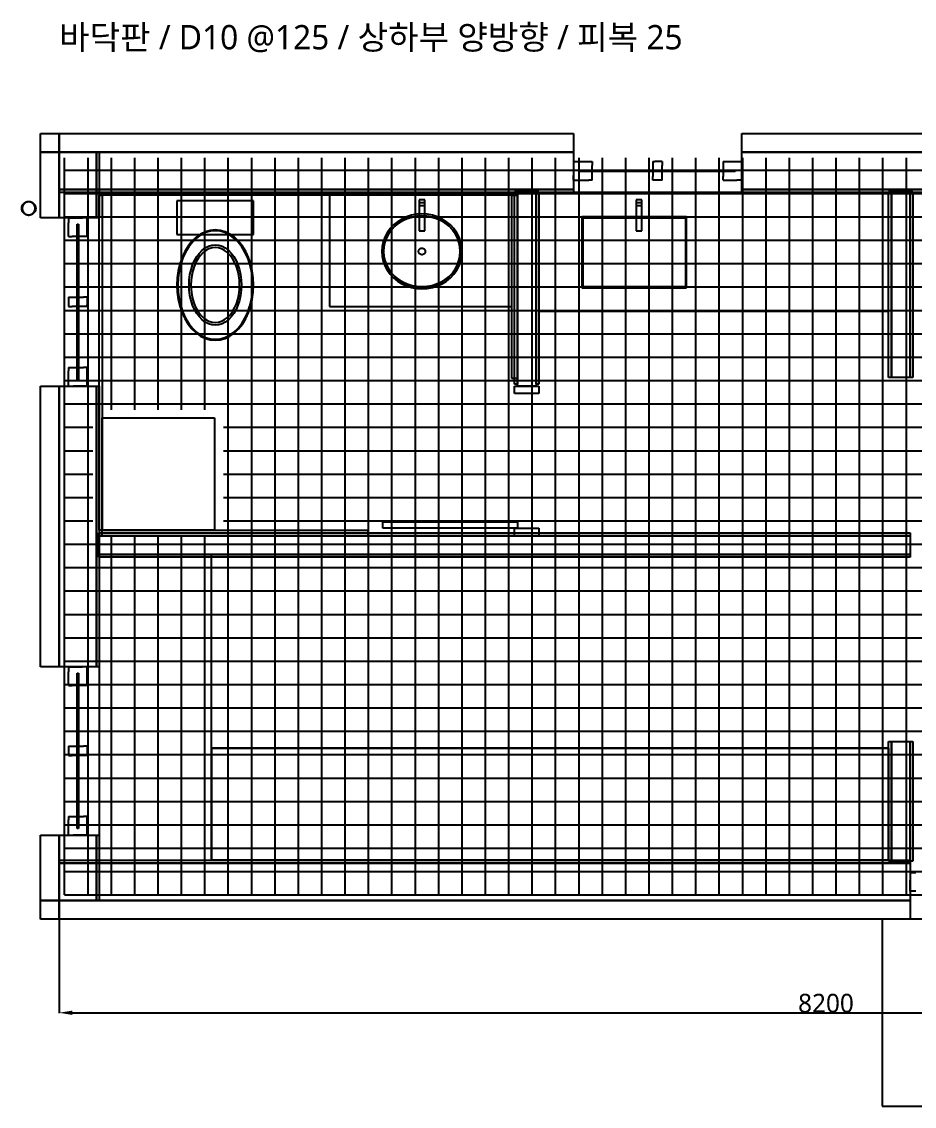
# Model space of a CAD drawing. Header units: millimetres. Extents: x -200 to 18900, y -1113 to 5614.
# Drawn here: x 10300 to 15072, y -1100 to 4698 of the extents above; entities that cross this region are included whole.
import ezdxf

# ---------------------------------------------------------------- set-up
doc = ezdxf.new("R2010")
doc.units = ezdxf.units.MM
for name, color, linetype in [('BUILDING', 8, 'Continuous'), ('DIM', 7, 'Continuous'), ('REBAR', 1, 'Continuous'), ('TEXT', 7, 'Continuous')]:
    doc.layers.add(name, color=color, linetype=linetype)
doc.styles.add('KOREAN', font='malgun.ttf')
doc.dimstyles.get("Standard").update_dxf_attribs({"dimtxt": 2.5, "dimasz": 2.5, "dimexe": 1.25, "dimexo": 0.625, "dimtad": 1, "dimcen": 2.5, "dimazin": 3, "dimtfac": 1, "dimtmove": 0, "dimatfit": 3})

msp = doc.modelspace()

# ---------------------------------------------------------------- linework, layer by layer
at = {"layer": 'BUILDING'}
for p, q in [((10400, 4100), (10448.485, 4100)), ((10400, 4048.485), (10400, 4100)), ((10448.485, 4100), (10500, 4100)), ((10500, 4100), (11833.333, 4100)), ((10500, 4048.485), (10500, 4100)), ((10500, 4100), (10500, 4051.515)), ((11833.333, 4100), (13250, 4100)), ((13250, 4100), (13250, 4051.515)), ((14150, 4100), (15386.364, 4100)), ((14150, 4048.485), (14150, 4100)), ((10400, 4000), (10400, 4048.485)), ((10500, 4051.515), (10500, 4000)), ((10500, 4000), (10500, 4048.485)), ((13250, 4051.515), (13250, 4000)), ((14150, 4000), (14150, 4048.485)), ((10400, 4000), (10448.485, 4000)), ((10400, 3819.697), (10400, 4000)), ((10451.515, 4000), (10400, 4000)), ((10448.485, 4000), (10500, 4000)), ((10500, 4000), (10451.515, 4000)), ((10500, 4000), (11852.459, 4000)), ((10500, 3898.361), (10500, 4000)), ((10500, 4000), (10598.361, 4000)), ((10500, 3822.131), (10500, 4000)), ((11916.667, 4000), (10500, 4000)), ((10500, 4000), (10500, 3830.303)), ((10598.361, 4000), (10700, 4000)), ((10700, 4000), (10700, 3827.869)), ((10700, 4000), (10707.263, 4000)), ((10700, 3819.468), (10700, 4000)), ((10707.263, 4000), (10715, 4000)), ((10715, 4000), (10715, 3830.533)), ((11852.459, 4000), (13250, 4000)), ((13250, 4000), (11916.667, 4000)), ((13250, 4000), (13250, 3901.639)), ((13250, 3950), (13331.818, 3950)), ((13250, 3950), (13250, 3875)), ((13331.818, 3950), (13350, 3950)), ((13350, 3950), (13350, 3930)), ((13675, 3950), (13685, 3950)), ((13675, 3950), (13675, 3870)), ((13725, 3950), (13685, 3950)), ((13725, 3950), (13725, 3930)), ((14050, 3950), (14122.727, 3950)), ((14050, 3950), (14050, 3870)), ((14122.727, 3950), (14150, 3950)), ((14150, 4000), (15404.098, 4000)), ((14150, 3898.361), (14150, 4000)), ((15463.636, 4000), (14150, 4000)), ((14150, 3950), (14150, 3925)), ((10500, 3800), (10500, 3898.361)), ((13250, 3901.639), (13250, 3800)), ((13285, 3903), (13479.646, 3903)), ((13285, 3898.407), (13285, 3903)), ((13285, 3897), (13285, 3898.407)), ((13920.354, 3897), (13285, 3897)), ((13350, 3850), (13350, 3930)), ((13479.646, 3903), (14115, 3903)), ((13725, 3850), (13725, 3930)), ((14115, 3897), (13920.354, 3897)), ((14115, 3903), (14115, 3901.593)), ((14115, 3901.593), (14115, 3897)), ((14150, 3850), (14150, 3925)), ((14150, 3800), (14150, 3898.361)), ((10500, 3830.303), (10500, 3650)), ((10700, 3827.869), (10700, 3650)), ((10715, 3830.533), (10715, 3650)), ((13250, 3850), (13250, 3875)), ((13250, 3850), (13331.818, 3850)), ((13350, 3850), (13331.818, 3850)), ((13675, 3850), (13675, 3870)), ((13685, 3850), (13675, 3850)), ((13725, 3850), (13685, 3850)), ((14050, 3850), (14050, 3870)), ((14050, 3850), (14122.727, 3850)), ((14150, 3850), (14122.727, 3850)), ((10400, 3650), (10400, 3819.697)), ((10500, 3650), (10500, 3822.131)), ((11897.541, 3800), (10500, 3800)), ((10500, 3800), (11831.531, 3800)), ((10500, 3792.263), (10500, 3800)), ((10500, 3785), (10500, 3792.263)), ((11918.469, 3785), (10500, 3785)), ((10700, 3650), (10700, 3819.468)), ((10715, 3770), (10724.094, 3770)), ((10715, 3065.187), (10715, 3770)), ((10724.094, 3770), (10730, 3770)), ((10730, 3785), (12057.687, 3785)), ((10730, 3779.094), (10730, 3785)), ((10730, 3770), (10730, 3779.094)), ((10730, 3770), (10730, 2684.813)), ((11592.313, 3770), (10730, 3770)), ((12920, 3770), (11592.313, 3770)), ((11831.531, 3800), (13250, 3800)), ((13250, 3800), (11897.541, 3800)), ((13250, 3785), (11918.469, 3785)), ((12920, 3770), (11945, 3770)), ((11945, 3770), (11945, 3175)), ((12057.687, 3785), (12920, 3785)), ((12920, 3785), (12920, 3775.906)), ((12920, 3775.906), (12920, 3770)), ((12920, 3770), (12938.188, 3770)), ((12920, 3384.125), (12920, 3770)), ((12920, 3175), (12920, 3770)), ((12935, 3260.384), (12935, 3790)), ((12935, 3790), (12942.287, 3790)), ((12938.188, 3770), (12950, 3770)), ((12942.287, 3790), (12950, 3790)), ((12950, 3790), (12999.342, 3790)), ((12950, 3263.158), (12950, 3790)), ((12950, 3790), (12950, 3289.616)), ((12950, 3770), (12950, 3175.875)), ((12999.342, 3790), (13050, 3790)), ((13050, 3790), (13050, 3276.842)), ((13050, 3790), (13057.287, 3790)), ((13050, 3260.384), (13050, 3790)), ((13057.287, 3790), (13065, 3790)), ((13065, 3790), (13065, 3289.616)), ((14935, 3785), (13065, 3785)), ((13065, 3785), (13065, 3150)), ((14935, 3785), (13065, 3785)), ((13065, 3785), (13065, 3150)), ((13250, 3800), (13250, 3792.737)), ((13250, 3792.737), (13250, 3785)), ((15445.902, 3800), (14150, 3800)), ((14150, 3800), (15384.692, 3800)), ((14150, 3792.263), (14150, 3800)), ((14150, 3785), (14150, 3792.263)), ((15465.308, 3785), (14150, 3785)), ((14935, 3278.381), (14935, 3790)), ((14935, 3790), (14942.287, 3790)), ((14935, 3150), (14935, 3785)), ((14935, 3150), (14935, 3785)), ((14942.287, 3790), (14950, 3790)), ((14950, 3285.954), (14950, 3790)), ((14950, 3790), (14999.342, 3790)), ((14950, 3790), (14950, 3306.619)), ((14999.342, 3790), (15050, 3790)), ((15050, 3790), (15050, 3299.046)), ((15050, 3790), (15057.287, 3790)), ((15050, 3278.381), (15050, 3790)), ((15057.287, 3790), (15065, 3790)), ((15065, 3790), (15065, 3306.619)), ((10301.278, 3709.706), (10302.042, 3711.958)), ((10302.042, 3711.958), (10302.855, 3714.351)), ((10302.855, 3714.351), (10303.906, 3716.484)), ((10303.906, 3716.484), (10305.024, 3718.75)), ((10304.923, 3711.131), (10304.176, 3708.929)), ((10305.626, 3713.202), (10304.923, 3711.131)), ((10305.024, 3718.75), (10306.345, 3720.728)), ((10306.654, 3715.288), (10305.626, 3713.202)), ((10306.345, 3720.728), (10307.749, 3722.829)), ((10307.622, 3717.25), (10306.654, 3715.288)), ((10308.914, 3719.183), (10307.622, 3717.25)), ((10307.749, 3722.829), (10309.317, 3724.617)), ((10310.129, 3721.002), (10308.914, 3719.183)), ((10309.317, 3724.617), (10310.983, 3726.516)), ((10311.662, 3722.75), (10310.129, 3721.002)), ((10310.983, 3726.516), (10312.772, 3728.085)), ((10313.105, 3724.395), (10311.662, 3722.75)), ((10312.772, 3728.085), (10314.671, 3729.751)), ((10314.853, 3725.928), (10313.105, 3724.395)), ((10314.671, 3729.751), (10316.649, 3731.072)), ((10316.498, 3727.371), (10314.853, 3725.928)), ((10318.431, 3728.662), (10316.498, 3727.371)), ((10316.649, 3731.072), (10318.75, 3732.476)), ((10320.25, 3729.878), (10318.431, 3728.662)), ((10318.75, 3732.476), (10320.883, 3733.528)), ((10322.335, 3730.906), (10320.25, 3729.878)), ((10320.883, 3733.528), (10323.149, 3734.645)), ((10324.297, 3731.874), (10322.335, 3730.906)), ((10323.149, 3734.645), (10325.401, 3735.41)), ((10326.499, 3732.621), (10324.297, 3731.874)), ((10325.401, 3735.41), (10327.794, 3736.222)), ((10328.571, 3733.325), (10326.499, 3732.621)), ((10327.794, 3736.222), (10330.127, 3736.686)), ((10330.851, 3733.778), (10328.571, 3733.325)), ((10330.127, 3736.686), (10332.605, 3737.179)), ((10332.997, 3734.205), (10330.851, 3733.778)), ((10332.605, 3737.179), (10334.978, 3737.335)), ((10335.317, 3734.357), (10332.997, 3734.205)), ((10334.978, 3737.335), (10337.5, 3737.5)), ((10337.5, 3734.5), (10335.317, 3734.357)), ((10337.5, 3737.5), (10339.873, 3737.344)), ((10339.82, 3734.348), (10337.5, 3734.5)), ((10342.003, 3734.205), (10339.82, 3734.348)), ((10339.873, 3737.344), (10342.395, 3737.179)), ((10344.283, 3733.751), (10342.003, 3734.205)), ((10342.395, 3737.179), (10344.727, 3736.715)), ((10346.429, 3733.325), (10344.283, 3733.751)), ((10344.727, 3736.715), (10347.206, 3736.222)), ((10348.631, 3732.577), (10346.429, 3733.325)), ((10347.206, 3736.222), (10349.458, 3735.458)), ((10350.703, 3731.874), (10348.631, 3732.577)), ((10349.458, 3735.458), (10351.851, 3734.645)), ((10352.788, 3730.846), (10350.703, 3731.874)), ((10351.851, 3734.645), (10353.984, 3733.594)), ((10354.75, 3729.878), (10352.788, 3730.846)), ((10353.984, 3733.594), (10356.25, 3732.476)), ((10356.683, 3728.586), (10354.75, 3729.878)), ((10356.25, 3732.476), (10358.227, 3731.155)), ((10358.502, 3727.371), (10356.683, 3728.586)), ((10358.227, 3731.155), (10360.329, 3729.751)), ((10360.25, 3725.838), (10358.502, 3727.371)), ((10361.895, 3724.395), (10360.25, 3725.838)), ((10360.329, 3729.751), (10362.117, 3728.183)), ((10363.428, 3722.647), (10361.895, 3724.395)), ((10362.117, 3728.183), (10364.017, 3726.516)), ((10364.871, 3721.002), (10363.428, 3722.647)), ((10364.017, 3726.516), (10365.585, 3724.728)), ((10366.162, 3719.069), (10364.871, 3721.002)), ((10365.585, 3724.728), (10367.251, 3722.829)), ((10367.378, 3717.25), (10366.162, 3719.069)), ((10367.251, 3722.829), (10368.572, 3720.851)), ((10368.406, 3715.165), (10367.378, 3717.25)), ((10369.374, 3713.202), (10368.406, 3715.165)), ((10368.572, 3720.851), (10369.976, 3718.75)), ((10370.121, 3711.001), (10369.374, 3713.202)), ((10369.976, 3718.75), (10371.028, 3716.617)), ((10370.824, 3708.929), (10370.121, 3711.001)), ((10371.028, 3716.617), (10372.145, 3714.351)), ((10372.145, 3714.351), (10372.91, 3712.099)), ((10372.91, 3712.099), (10373.722, 3709.706)), ((11540, 3740), (11130, 3740)), ((11130, 3740), (11130, 3560)), ((11540, 3560), (11540, 3740)), ((12455, 3745), (12425, 3745)), ((12425, 3745), (12425, 3715)), ((12455, 3730), (12425, 3730)), ((12425, 3730), (12425, 3580)), ((12425, 3715), (12455, 3715)), ((12455, 3715), (12455, 3745)), ((12455, 3580), (12455, 3730)), ((13615, 3745), (13585, 3745)), ((13585, 3745), (13585, 3715)), ((13615, 3730), (13585, 3730)), ((13585, 3730), (13585, 3580)), ((13585, 3715), (13615, 3715)), ((13615, 3715), (13615, 3745)), ((13615, 3580), (13615, 3730)), ((10300, 3700), (10300.156, 3702.373)), ((10300.165, 3697.479), (10300, 3700)), ((10300.156, 3702.373), (10300.321, 3704.895)), ((10300.321, 3695.105), (10300.165, 3697.479)), ((10300.321, 3704.895), (10300.785, 3707.227)), ((10300.814, 3692.627), (10300.321, 3695.105)), ((10300.785, 3707.227), (10301.278, 3709.706)), ((10301.278, 3690.294), (10300.814, 3692.627)), ((10302.09, 3687.901), (10301.278, 3690.294)), ((10302.855, 3685.649), (10302.09, 3687.901)), ((10303.972, 3683.383), (10302.855, 3685.649)), ((10303.152, 3702.32), (10303, 3700)), ((10303, 3700), (10303.143, 3697.817)), ((10303.143, 3697.817), (10303.295, 3695.497)), ((10303.295, 3704.503), (10303.152, 3702.32)), ((10303.749, 3706.783), (10303.295, 3704.503)), ((10303.295, 3695.497), (10303.722, 3693.351)), ((10303.722, 3693.351), (10304.176, 3691.071)), ((10304.176, 3708.929), (10303.749, 3706.783)), ((10305.024, 3681.25), (10303.972, 3683.383)), ((10304.176, 3691.071), (10304.879, 3688.999)), ((10304.879, 3688.999), (10305.626, 3686.797)), ((10306.428, 3679.149), (10305.024, 3681.25)), ((10305.626, 3686.797), (10306.594, 3684.835)), ((10307.749, 3677.171), (10306.428, 3679.149)), ((10306.594, 3684.835), (10307.622, 3682.75)), ((10307.622, 3682.75), (10308.838, 3680.931)), ((10309.415, 3675.272), (10307.749, 3677.171)), ((10308.838, 3680.931), (10310.129, 3678.998)), ((10310.983, 3673.484), (10309.415, 3675.272)), ((10310.129, 3678.998), (10311.572, 3677.353)), ((10312.883, 3671.817), (10310.983, 3673.484)), ((10311.572, 3677.353), (10313.105, 3675.605)), ((10314.671, 3670.249), (10312.883, 3671.817)), ((10313.105, 3675.605), (10314.75, 3674.162)), ((10316.773, 3668.845), (10314.671, 3670.249)), ((10314.75, 3674.162), (10316.498, 3672.629)), ((10316.498, 3672.629), (10318.317, 3671.414)), ((10318.75, 3667.524), (10316.773, 3668.845)), ((10318.317, 3671.414), (10320.25, 3670.122)), ((10321.016, 3666.406), (10318.75, 3667.524)), ((10320.25, 3670.122), (10322.212, 3669.154)), ((10323.149, 3665.354), (10321.016, 3666.406)), ((10322.212, 3669.154), (10324.297, 3668.126)), ((10325.542, 3664.542), (10323.149, 3665.354)), ((10324.297, 3668.126), (10326.369, 3667.423)), ((10327.794, 3663.778), (10325.542, 3664.542)), ((10326.369, 3667.423), (10328.571, 3666.676)), ((10330.273, 3663.285), (10327.794, 3663.778)), ((10328.571, 3666.676), (10330.717, 3666.249)), ((10332.605, 3662.821), (10330.273, 3663.285)), ((10330.717, 3666.249), (10332.997, 3665.795)), ((10335.127, 3662.655), (10332.605, 3662.821)), ((10332.997, 3665.795), (10335.18, 3665.652)), ((10337.5, 3662.5), (10335.127, 3662.655)), ((10335.18, 3665.652), (10337.5, 3665.5)), ((10337.5, 3665.5), (10339.683, 3665.643)), ((10340.022, 3662.665), (10337.5, 3662.5)), ((10339.683, 3665.643), (10342.003, 3665.795)), ((10342.395, 3662.821), (10340.022, 3662.665)), ((10342.003, 3665.795), (10344.149, 3666.222)), ((10344.873, 3663.314), (10342.395, 3662.821)), ((10344.149, 3666.222), (10346.429, 3666.676)), ((10347.206, 3663.778), (10344.873, 3663.314)), ((10346.429, 3666.676), (10348.501, 3667.379)), ((10349.599, 3664.59), (10347.206, 3663.778)), ((10348.501, 3667.379), (10350.703, 3668.126)), ((10351.851, 3665.354), (10349.599, 3664.59)), ((10350.703, 3668.126), (10352.665, 3669.094)), ((10354.117, 3666.472), (10351.851, 3665.354)), ((10352.665, 3669.094), (10354.75, 3670.122)), ((10356.25, 3667.524), (10354.117, 3666.472)), ((10354.75, 3670.122), (10356.569, 3671.338)), ((10358.351, 3668.928), (10356.25, 3667.524)), ((10356.569, 3671.338), (10358.502, 3672.629)), ((10360.329, 3670.249), (10358.351, 3668.928)), ((10358.502, 3672.629), (10360.147, 3674.072)), ((10360.147, 3674.072), (10361.895, 3675.605)), ((10362.228, 3671.915), (10360.329, 3670.249)), ((10361.895, 3675.605), (10363.338, 3677.25)), ((10364.017, 3673.484), (10362.228, 3671.915)), ((10363.338, 3677.25), (10364.871, 3678.998)), ((10365.683, 3675.383), (10364.017, 3673.484)), ((10364.871, 3678.998), (10366.086, 3680.817)), ((10367.251, 3677.171), (10365.683, 3675.383)), ((10366.086, 3680.817), (10367.378, 3682.75)), ((10368.655, 3679.273), (10367.251, 3677.171)), ((10367.378, 3682.75), (10368.346, 3684.712)), ((10368.346, 3684.712), (10369.374, 3686.797)), ((10369.976, 3681.25), (10368.655, 3679.273)), ((10369.374, 3686.797), (10370.077, 3688.869)), ((10371.094, 3683.516), (10369.976, 3681.25)), ((10370.077, 3688.869), (10370.824, 3691.071)), ((10371.278, 3706.649), (10370.824, 3708.929)), ((10370.824, 3691.071), (10371.251, 3693.217)), ((10372.145, 3685.649), (10371.094, 3683.516)), ((10371.251, 3693.217), (10371.705, 3695.497)), ((10371.705, 3704.503), (10371.278, 3706.649)), ((10371.857, 3702.183), (10371.705, 3704.503)), ((10371.705, 3695.497), (10371.848, 3697.68)), ((10371.848, 3697.68), (10372, 3700)), ((10372, 3700), (10371.857, 3702.183)), ((10372.958, 3688.042), (10372.145, 3685.649)), ((10373.722, 3690.294), (10372.958, 3688.042)), ((10373.722, 3709.706), (10374.186, 3707.373)), ((10374.215, 3692.773), (10373.722, 3690.294)), ((10374.186, 3707.373), (10374.679, 3704.895)), ((10374.679, 3695.105), (10374.215, 3692.773)), ((10374.679, 3704.895), (10374.835, 3702.522)), ((10374.844, 3697.627), (10374.679, 3695.105)), ((10374.835, 3702.522), (10375, 3700)), ((10375, 3700), (10374.844, 3697.627)), ((12357.723, 3654.776), (12332.5, 3643.205)), ((12384.354, 3663.185), (12357.723, 3654.776)), ((12361.55, 3645.537), (12386.942, 3653.526)), ((12361.55, 3645.537), (12386.942, 3653.526)), ((12386.942, 3653.526), (12361.55, 3645.537)), ((12411.937, 3668.289), (12384.354, 3663.185)), ((12386.942, 3653.526), (12413.242, 3658.375)), ((12386.942, 3653.526), (12413.242, 3658.375)), ((12413.242, 3658.375), (12386.942, 3653.526)), ((12440, 3670), (12411.937, 3668.289)), ((12413.242, 3658.375), (12440, 3660)), ((12413.242, 3658.375), (12440, 3660)), ((12440, 3660), (12413.242, 3658.375)), ((12468.063, 3668.289), (12440, 3670)), ((12440, 3660), (12466.758, 3658.375)), ((12440, 3660), (12466.758, 3658.375)), ((12466.758, 3658.375), (12440, 3660)), ((12466.758, 3658.375), (12493.058, 3653.526)), ((12466.758, 3658.375), (12493.058, 3653.526)), ((12493.058, 3653.526), (12466.758, 3658.375)), ((12495.646, 3663.185), (12468.063, 3668.289)), ((12493.058, 3653.526), (12518.45, 3645.537)), ((12493.058, 3653.526), (12518.45, 3645.537)), ((12518.45, 3645.537), (12493.058, 3653.526)), ((12522.277, 3654.776), (12495.646, 3663.185)), ((12547.5, 3643.205), (12522.277, 3654.776)), ((13855, 3655), (13295, 3655)), ((13295, 3655), (13295, 3275)), ((13855, 3275), (13855, 3655)), ((10451.515, 3650), (10400, 3650)), ((10500, 3650), (10451.515, 3650)), ((10601.639, 3650), (10500, 3650)), ((10550, 3650), (10550, 3622.727)), ((10550, 3650), (10625, 3650)), ((10550, 3550), (10550, 3622.727)), ((10597, 3615), (10598.407, 3615)), ((10597, 2979.646), (10597, 3615)), ((10598.407, 3615), (10603, 3615)), ((10700, 3650), (10601.639, 3650)), ((10603, 3615), (10603, 3420.354)), ((10650, 3650), (10625, 3650)), ((10650, 3622.727), (10650, 3650)), ((10650, 3550), (10650, 3622.727)), ((10707.737, 3650), (10700, 3650)), ((10715, 3650), (10707.737, 3650)), ((12287.972, 3611.421), (12269.429, 3591.752)), ((12277.363, 3585.665), (12295.043, 3604.35)), ((12277.363, 3585.665), (12295.043, 3604.35)), ((12295.043, 3604.35), (12277.363, 3585.665)), ((12309.116, 3628.671), (12287.972, 3611.421)), ((12295.043, 3604.35), (12315.204, 3620.737)), ((12295.043, 3604.35), (12315.204, 3620.737)), ((12315.204, 3620.737), (12295.043, 3604.35)), ((12332.5, 3643.205), (12309.116, 3628.671)), ((12315.204, 3620.737), (12337.5, 3634.545)), ((12315.204, 3620.737), (12337.5, 3634.545)), ((12337.5, 3634.545), (12315.204, 3620.737)), ((12337.5, 3634.545), (12361.55, 3645.537)), ((12337.5, 3634.545), (12361.55, 3645.537)), ((12361.55, 3645.537), (12337.5, 3634.545)), ((12518.45, 3645.537), (12542.5, 3634.545)), ((12518.45, 3645.537), (12542.5, 3634.545)), ((12542.5, 3634.545), (12518.45, 3645.537)), ((12542.5, 3634.545), (12564.796, 3620.737)), ((12542.5, 3634.545), (12564.796, 3620.737)), ((12564.796, 3620.737), (12542.5, 3634.545)), ((12570.884, 3628.671), (12547.5, 3643.205)), ((12564.796, 3620.737), (12584.957, 3604.35)), ((12564.796, 3620.737), (12584.957, 3604.35)), ((12584.957, 3604.35), (12564.796, 3620.737)), ((12592.028, 3611.421), (12570.884, 3628.671)), ((12584.957, 3604.35), (12602.637, 3585.665)), ((12584.957, 3604.35), (12602.637, 3585.665)), ((12602.637, 3585.665), (12584.957, 3604.35)), ((12610.571, 3591.752), (12592.028, 3611.421)), ((13300, 3650), (13850, 3650)), ((13300, 3280), (13300, 3650)), ((13300, 3650), (13850, 3650)), ((13300, 3280), (13300, 3650)), ((13300, 3650), (13850, 3650)), ((13300, 3280), (13300, 3650)), ((13850, 3650), (13300, 3650)), ((13300, 3650), (13300, 3280)), ((13850, 3650), (13850, 3280)), ((13850, 3650), (13850, 3280)), ((13850, 3650), (13850, 3280)), ((13850, 3280), (13850, 3650)), ((10550, 3550), (10570, 3550)), ((10650, 3550), (10570, 3550)), ((11130, 3560), (11540, 3560)), ((11232.5, 3545.477), (11210.204, 3524.039)), ((11235, 3541.147), (11213.248, 3520.072)), ((11256.55, 3562.544), (11232.5, 3545.477)), ((11258.463, 3557.925), (11235, 3541.147)), ((11281.942, 3574.948), (11256.55, 3562.544)), ((11283.236, 3570.118), (11258.463, 3557.925)), ((11308.242, 3582.476), (11281.942, 3574.948)), ((11308.895, 3577.519), (11283.236, 3570.118)), ((11335, 3585), (11308.242, 3582.476)), ((11335, 3580), (11308.895, 3577.519)), ((11361.758, 3582.476), (11335, 3585)), ((11361.105, 3577.519), (11335, 3580)), ((11386.764, 3570.118), (11361.105, 3577.519)), ((11388.058, 3574.948), (11361.758, 3582.476)), ((11411.537, 3557.925), (11386.764, 3570.118)), ((11413.45, 3562.544), (11388.058, 3574.948)), ((11435, 3541.147), (11411.537, 3557.925)), ((11437.5, 3545.477), (11413.45, 3562.544)), ((11456.752, 3520.072), (11435, 3541.147)), ((11459.796, 3524.039), (11437.5, 3545.477)), ((12241.366, 3546.537), (12232.326, 3521.764)), ((12253.805, 3570), (12241.366, 3546.537)), ((12241.985, 3519.176), (12250.605, 3542.71)), ((12241.985, 3519.176), (12250.605, 3542.71)), ((12250.605, 3542.71), (12241.985, 3519.176)), ((12250.605, 3542.71), (12262.465, 3565)), ((12250.605, 3542.71), (12262.465, 3565)), ((12262.465, 3565), (12250.605, 3542.71)), ((12269.429, 3591.752), (12253.805, 3570)), ((12262.465, 3565), (12277.363, 3585.665)), ((12262.465, 3565), (12277.363, 3585.665)), ((12277.363, 3585.665), (12262.465, 3565)), ((12425, 3580), (12455, 3580)), ((12602.637, 3585.665), (12617.535, 3565)), ((12602.637, 3585.665), (12617.535, 3565)), ((12617.535, 3565), (12602.637, 3585.665)), ((12626.195, 3570), (12610.571, 3591.752)), ((12617.535, 3565), (12629.395, 3542.71)), ((12617.535, 3565), (12629.395, 3542.71)), ((12629.395, 3542.71), (12617.535, 3565)), ((12638.634, 3546.537), (12626.195, 3570)), ((12629.395, 3542.71), (12638.015, 3519.176)), ((12629.395, 3542.71), (12638.015, 3519.176)), ((12638.015, 3519.176), (12629.395, 3542.71)), ((12647.674, 3521.764), (12638.634, 3546.537)), ((13585, 3580), (13615, 3580)), ((11190.043, 3498.597), (11172.363, 3469.585)), ((11193.579, 3495.061), (11176.329, 3466.541)), ((11210.204, 3524.039), (11190.043, 3498.597)), ((11213.248, 3520.072), (11193.579, 3495.061)), ((11265, 3476.195), (11281.424, 3488.634)), ((11265, 3476.195), (11281.424, 3488.634)), ((11281.424, 3488.634), (11298.765, 3497.674)), ((11281.424, 3488.634), (11298.765, 3497.674)), ((11301.354, 3483.185), (11285.251, 3474.776)), ((11298.765, 3497.674), (11316.726, 3503.161)), ((11298.765, 3497.674), (11316.726, 3503.161)), ((11318.032, 3488.289), (11301.354, 3483.185)), ((11316.726, 3503.161), (11335, 3505)), ((11316.726, 3503.161), (11335, 3505)), ((11335, 3490), (11318.032, 3488.289)), ((11335, 3505), (11353.274, 3503.161)), ((11335, 3505), (11353.274, 3503.161)), ((11351.968, 3488.289), (11335, 3490)), ((11368.646, 3483.185), (11351.968, 3488.289)), ((11353.274, 3503.161), (11371.235, 3497.674)), ((11353.274, 3503.161), (11371.235, 3497.674)), ((11384.749, 3474.776), (11368.646, 3483.185)), ((11371.235, 3497.674), (11388.576, 3488.634)), ((11371.235, 3497.674), (11388.576, 3488.634)), ((11388.576, 3488.634), (11405, 3476.195)), ((11388.576, 3488.634), (11405, 3476.195)), ((11476.421, 3495.061), (11456.752, 3520.072)), ((11479.957, 3498.597), (11459.796, 3524.039)), ((11493.671, 3466.541), (11476.421, 3495.061)), ((11497.637, 3469.585), (11479.957, 3498.597)), ((12226.839, 3496.105), (12225, 3470)), ((12232.326, 3521.764), (12226.839, 3496.105)), ((12235, 3470), (12236.754, 3494.8)), ((12235, 3470), (12236.754, 3494.8)), ((12236.754, 3494.8), (12235, 3470)), ((12236.754, 3494.8), (12241.985, 3519.176)), ((12236.754, 3494.8), (12241.985, 3519.176)), ((12241.985, 3519.176), (12236.754, 3494.8)), ((12423.37, 3476.888), (12424.412, 3479)), ((12424.412, 3479), (12425.72, 3480.958)), ((12425.72, 3480.958), (12427.272, 3482.728)), ((12427.272, 3482.728), (12429.042, 3484.28)), ((12429.042, 3484.28), (12431, 3485.588)), ((12431, 3485.588), (12433.112, 3486.63)), ((12433.112, 3486.63), (12435.341, 3487.387)), ((12435.341, 3487.387), (12437.651, 3487.846)), ((12437.651, 3487.846), (12440, 3488)), ((12440, 3488), (12442.349, 3487.846)), ((12442.349, 3487.846), (12444.659, 3487.387)), ((12444.659, 3487.387), (12446.888, 3486.63)), ((12446.888, 3486.63), (12449, 3485.588)), ((12449, 3485.588), (12450.958, 3484.28)), ((12450.958, 3484.28), (12452.728, 3482.728)), ((12452.728, 3482.728), (12454.28, 3480.958)), ((12454.28, 3480.958), (12455.588, 3479)), ((12455.588, 3479), (12456.63, 3476.888)), ((12638.015, 3519.176), (12643.246, 3494.8)), ((12638.015, 3519.176), (12643.246, 3494.8)), ((12643.246, 3494.8), (12638.015, 3519.176)), ((12643.246, 3494.8), (12645, 3470)), ((12643.246, 3494.8), (12645, 3470)), ((12645, 3470), (12643.246, 3494.8)), ((12653.161, 3496.105), (12647.674, 3521.764)), ((12655, 3470), (12653.161, 3496.105)), ((11157.465, 3437.5), (11145.605, 3402.892)), ((11161.795, 3435), (11150.224, 3400.978)), ((11172.363, 3469.585), (11157.465, 3437.5)), ((11176.329, 3466.541), (11161.795, 3435)), ((11213.756, 3397.5), (11223.931, 3420.884)), ((11213.756, 3397.5), (11223.931, 3420.884)), ((11223.931, 3420.884), (11236.005, 3442.028)), ((11223.931, 3420.884), (11236.005, 3442.028)), ((11243.076, 3431.421), (11231.864, 3411.752)), ((11236.005, 3442.028), (11249.773, 3460.571)), ((11236.005, 3442.028), (11249.773, 3460.571)), ((11255.861, 3448.671), (11243.076, 3431.421)), ((11249.773, 3460.571), (11265, 3476.195)), ((11249.773, 3460.571), (11265, 3476.195)), ((11270, 3463.205), (11255.861, 3448.671)), ((11285.251, 3474.776), (11270, 3463.205)), ((11400, 3463.205), (11384.749, 3474.776)), ((11414.139, 3448.671), (11400, 3463.205)), ((11405, 3476.195), (11420.227, 3460.571)), ((11405, 3476.195), (11420.227, 3460.571)), ((11426.924, 3431.421), (11414.139, 3448.671)), ((11420.227, 3460.571), (11433.995, 3442.028)), ((11420.227, 3460.571), (11433.995, 3442.028)), ((11438.136, 3411.752), (11426.924, 3431.421)), ((11433.995, 3442.028), (11446.069, 3420.884)), ((11433.995, 3442.028), (11446.069, 3420.884)), ((11446.069, 3420.884), (11456.244, 3397.5)), ((11446.069, 3420.884), (11456.244, 3397.5)), ((11508.205, 3435), (11493.671, 3466.541)), ((11512.535, 3437.5), (11497.637, 3469.585)), ((11519.776, 3400.978), (11508.205, 3435)), ((11524.395, 3402.892), (11512.535, 3437.5)), ((12225, 3470), (12226.839, 3443.895)), ((12226.839, 3443.895), (12232.326, 3418.236)), ((12236.754, 3445.2), (12235, 3470)), ((12236.754, 3445.2), (12235, 3470)), ((12235, 3470), (12236.754, 3445.2)), ((12241.985, 3420.824), (12236.754, 3445.2)), ((12241.985, 3420.824), (12236.754, 3445.2)), ((12236.754, 3445.2), (12241.985, 3420.824)), ((12250.605, 3397.29), (12241.985, 3420.824)), ((12250.605, 3397.29), (12241.985, 3420.824)), ((12241.985, 3420.824), (12250.605, 3397.29)), ((12422, 3470), (12422.154, 3472.349)), ((12422.154, 3467.651), (12422, 3470)), ((12422.154, 3472.349), (12422.613, 3474.659)), ((12422.613, 3465.341), (12422.154, 3467.651)), ((12422.613, 3474.659), (12423.37, 3476.888)), ((12423.37, 3463.112), (12422.613, 3465.341)), ((12424.412, 3461), (12423.37, 3463.112)), ((12425.72, 3459.042), (12424.412, 3461)), ((12427.272, 3457.272), (12425.72, 3459.042)), ((12429.042, 3455.72), (12427.272, 3457.272)), ((12431, 3454.412), (12429.042, 3455.72)), ((12433.112, 3453.37), (12431, 3454.412)), ((12435.341, 3452.613), (12433.112, 3453.37)), ((12437.651, 3452.154), (12435.341, 3452.613)), ((12440, 3452), (12437.651, 3452.154)), ((12442.349, 3452.154), (12440, 3452)), ((12444.659, 3452.613), (12442.349, 3452.154)), ((12446.888, 3453.37), (12444.659, 3452.613)), ((12449, 3454.412), (12446.888, 3453.37)), ((12450.958, 3455.72), (12449, 3454.412)), ((12452.728, 3457.272), (12450.958, 3455.72)), ((12454.28, 3459.042), (12452.728, 3457.272)), ((12455.588, 3461), (12454.28, 3459.042)), ((12456.63, 3463.112), (12455.588, 3461)), ((12456.63, 3476.888), (12457.387, 3474.659)), ((12457.387, 3465.341), (12456.63, 3463.112)), ((12457.387, 3474.659), (12457.846, 3472.349)), ((12457.846, 3467.651), (12457.387, 3465.341)), ((12457.846, 3472.349), (12458, 3470)), ((12458, 3470), (12457.846, 3467.651)), ((12638.015, 3420.824), (12629.395, 3397.29)), ((12638.015, 3420.824), (12629.395, 3397.29)), ((12629.395, 3397.29), (12638.015, 3420.824)), ((12643.246, 3445.2), (12638.015, 3420.824)), ((12643.246, 3445.2), (12638.015, 3420.824)), ((12638.015, 3420.824), (12643.246, 3445.2)), ((12645, 3470), (12643.246, 3445.2)), ((12645, 3470), (12643.246, 3445.2)), ((12643.246, 3445.2), (12645, 3470)), ((12647.674, 3418.236), (12653.161, 3443.895)), ((12653.161, 3443.895), (12655, 3470)), ((10603, 3420.354), (10603, 2785)), ((11136.985, 3366.352), (11131.754, 3328.505)), ((11141.815, 3365.058), (11136.711, 3327.853)), ((11145.605, 3402.892), (11136.985, 3366.352)), ((11150.224, 3400.978), (11141.815, 3365.058)), ((11199.77, 3345.646), (11205.657, 3372.277)), ((11199.77, 3345.646), (11205.657, 3372.277)), ((11205.657, 3372.277), (11213.756, 3397.5)), ((11205.657, 3372.277), (11213.756, 3397.5)), ((11214.896, 3366.537), (11209.43, 3341.764)), ((11222.417, 3390), (11214.896, 3366.537)), ((11231.864, 3411.752), (11222.417, 3390)), ((11447.583, 3390), (11438.136, 3411.752)), ((11455.104, 3366.537), (11447.583, 3390)), ((11460.57, 3341.764), (11455.104, 3366.537)), ((11456.244, 3397.5), (11464.343, 3372.277)), ((11456.244, 3397.5), (11464.343, 3372.277)), ((11464.343, 3372.277), (11470.23, 3345.646)), ((11464.343, 3372.277), (11470.23, 3345.646)), ((11528.185, 3365.058), (11519.776, 3400.978)), ((11533.015, 3366.352), (11524.395, 3402.892)), ((11533.289, 3327.853), (11528.185, 3365.058)), ((11538.246, 3328.505), (11533.015, 3366.352)), ((12232.326, 3418.236), (12241.366, 3393.463)), ((12241.366, 3393.463), (12253.805, 3370)), ((12262.465, 3375), (12250.605, 3397.29)), ((12262.465, 3375), (12250.605, 3397.29)), ((12250.605, 3397.29), (12262.465, 3375)), ((12253.805, 3370), (12269.429, 3348.248)), ((12277.363, 3354.335), (12262.465, 3375)), ((12277.363, 3354.335), (12262.465, 3375)), ((12262.465, 3375), (12277.363, 3354.335)), ((12617.535, 3375), (12602.637, 3354.335)), ((12617.535, 3375), (12602.637, 3354.335)), ((12602.637, 3354.335), (12617.535, 3375)), ((12610.571, 3348.248), (12626.195, 3370)), ((12629.395, 3397.29), (12617.535, 3375)), ((12629.395, 3397.29), (12617.535, 3375)), ((12617.535, 3375), (12629.395, 3397.29)), ((12626.195, 3370), (12638.634, 3393.463)), ((12638.634, 3393.463), (12647.674, 3418.236)), ((12920, 2790), (12920, 3384.125)), ((11131.754, 3328.505), (11130, 3290)), ((11136.711, 3327.853), (11135, 3290)), ((11195, 3290), (11196.198, 3318.063)), ((11195, 3290), (11196.198, 3318.063)), ((11196.198, 3318.063), (11199.77, 3345.646)), ((11196.198, 3318.063), (11199.77, 3345.646)), ((11206.112, 3316.105), (11205, 3290)), ((11209.43, 3341.764), (11206.112, 3316.105)), ((11463.888, 3316.105), (11460.57, 3341.764)), ((11465, 3290), (11463.888, 3316.105)), ((11470.23, 3345.646), (11473.802, 3318.063)), ((11470.23, 3345.646), (11473.802, 3318.063)), ((11473.802, 3318.063), (11475, 3290)), ((11473.802, 3318.063), (11475, 3290)), ((11535, 3290), (11533.289, 3327.853)), ((11540, 3290), (11538.246, 3328.505)), ((12269.429, 3348.248), (12287.972, 3328.579)), ((12295.043, 3335.65), (12277.363, 3354.335)), ((12295.043, 3335.65), (12277.363, 3354.335)), ((12277.363, 3354.335), (12295.043, 3335.65)), ((12287.972, 3328.579), (12309.116, 3311.329)), ((12315.204, 3319.263), (12295.043, 3335.65)), ((12315.204, 3319.263), (12295.043, 3335.65)), ((12295.043, 3335.65), (12315.204, 3319.263)), ((12309.116, 3311.329), (12332.5, 3296.795)), ((12337.5, 3305.455), (12315.204, 3319.263)), ((12337.5, 3305.455), (12315.204, 3319.263)), ((12315.204, 3319.263), (12337.5, 3305.455)), ((12361.55, 3294.463), (12337.5, 3305.455)), ((12361.55, 3294.463), (12337.5, 3305.455)), ((12337.5, 3305.455), (12361.55, 3294.463)), ((12542.5, 3305.455), (12518.45, 3294.463)), ((12542.5, 3305.455), (12518.45, 3294.463)), ((12518.45, 3294.463), (12542.5, 3305.455)), ((12564.796, 3319.263), (12542.5, 3305.455)), ((12564.796, 3319.263), (12542.5, 3305.455)), ((12542.5, 3305.455), (12564.796, 3319.263)), ((12547.5, 3296.795), (12570.884, 3311.329)), ((12584.957, 3335.65), (12564.796, 3319.263)), ((12584.957, 3335.65), (12564.796, 3319.263)), ((12564.796, 3319.263), (12584.957, 3335.65)), ((12570.884, 3311.329), (12592.028, 3328.579)), ((12602.637, 3354.335), (12584.957, 3335.65)), ((12602.637, 3354.335), (12584.957, 3335.65)), ((12584.957, 3335.65), (12602.637, 3354.335)), ((12592.028, 3328.579), (12610.571, 3348.248)), ((14950, 3306.619), (14950, 2795)), ((15065, 3306.619), (15065, 2795)), ((11130, 3290), (11131.754, 3251.495)), ((11131.754, 3251.495), (11136.985, 3213.648)), ((11135, 3290), (11136.711, 3252.147)), ((11136.711, 3252.147), (11141.815, 3214.942)), ((11196.198, 3261.937), (11195, 3290)), ((11196.198, 3261.937), (11195, 3290)), ((11199.77, 3234.354), (11196.198, 3261.937)), ((11199.77, 3234.354), (11196.198, 3261.937)), ((11205, 3290), (11206.112, 3263.895)), ((11206.112, 3263.895), (11209.43, 3238.236)), ((11460.57, 3238.236), (11463.888, 3263.895)), ((11463.888, 3263.895), (11465, 3290)), ((11473.802, 3261.937), (11470.23, 3234.354)), ((11473.802, 3261.937), (11470.23, 3234.354)), ((11475, 3290), (11473.802, 3261.937)), ((11475, 3290), (11473.802, 3261.937)), ((11528.185, 3214.942), (11533.289, 3252.147)), ((11533.015, 3213.648), (11538.246, 3251.495)), ((11533.289, 3252.147), (11535, 3290)), ((11538.246, 3251.495), (11540, 3290)), ((12332.5, 3296.795), (12357.723, 3285.224)), ((12357.723, 3285.224), (12384.354, 3276.815)), ((12386.942, 3286.474), (12361.55, 3294.463)), ((12386.942, 3286.474), (12361.55, 3294.463)), ((12361.55, 3294.463), (12386.942, 3286.474)), ((12384.354, 3276.815), (12411.937, 3271.711)), ((12413.242, 3281.625), (12386.942, 3286.474)), ((12413.242, 3281.625), (12386.942, 3286.474)), ((12386.942, 3286.474), (12413.242, 3281.625)), ((12411.937, 3271.711), (12440, 3270)), ((12440, 3280), (12413.242, 3281.625)), ((12440, 3280), (12413.242, 3281.625)), ((12413.242, 3281.625), (12440, 3280)), ((12466.758, 3281.625), (12440, 3280)), ((12466.758, 3281.625), (12440, 3280)), ((12440, 3280), (12466.758, 3281.625)), ((12440, 3270), (12468.063, 3271.711)), ((12493.058, 3286.474), (12466.758, 3281.625)), ((12493.058, 3286.474), (12466.758, 3281.625)), ((12466.758, 3281.625), (12493.058, 3286.474)), ((12468.063, 3271.711), (12495.646, 3276.815)), ((12518.45, 3294.463), (12493.058, 3286.474)), ((12518.45, 3294.463), (12493.058, 3286.474)), ((12493.058, 3286.474), (12518.45, 3294.463)), ((12495.646, 3276.815), (12522.277, 3285.224)), ((12522.277, 3285.224), (12547.5, 3296.795)), ((12935, 2760), (12935, 3260.384)), ((12950, 3289.616), (12950, 2760)), ((12950, 2750), (12950, 3263.158)), ((13050, 3276.842), (13050, 2750)), ((13050, 2760), (13050, 3260.384)), ((13065, 3289.616), (13065, 2760)), ((13295, 3275), (13855, 3275)), ((13850, 3280), (13300, 3280)), ((13850, 3280), (13300, 3280)), ((13850, 3280), (13300, 3280)), ((13300, 3280), (13850, 3280)), ((14935, 2795), (14935, 3278.381)), ((14950, 2795), (14950, 3285.954)), ((15050, 3299.046), (15050, 2795)), ((15050, 2795), (15050, 3278.381)), ((10550, 3225), (10550, 3185)), ((10550, 3225), (10630, 3225)), ((10650, 3225), (10630, 3225)), ((10650, 3225), (10650, 3185)), ((11136.985, 3213.648), (11145.605, 3177.108)), ((11141.815, 3214.942), (11150.224, 3179.022)), ((11205.657, 3207.723), (11199.77, 3234.354)), ((11205.657, 3207.723), (11199.77, 3234.354)), ((11213.756, 3182.5), (11205.657, 3207.723)), ((11213.756, 3182.5), (11205.657, 3207.723)), ((11209.43, 3238.236), (11214.896, 3213.463)), ((11214.896, 3213.463), (11222.417, 3190)), ((11222.417, 3190), (11231.864, 3168.248)), ((11438.136, 3168.248), (11447.583, 3190)), ((11447.583, 3190), (11455.104, 3213.463)), ((11455.104, 3213.463), (11460.57, 3238.236)), ((11464.343, 3207.723), (11456.244, 3182.5)), ((11464.343, 3207.723), (11456.244, 3182.5)), ((11470.23, 3234.354), (11464.343, 3207.723)), ((11470.23, 3234.354), (11464.343, 3207.723)), ((11519.776, 3179.022), (11528.185, 3214.942)), ((11524.395, 3177.108), (11533.015, 3213.648)), ((10550, 3185), (10550, 3175)), ((10550, 3175), (10570, 3175)), ((10650, 3175), (10570, 3175)), ((10650, 3175), (10650, 3185)), ((11145.605, 3177.108), (11157.465, 3142.5)), ((11150.224, 3179.022), (11161.795, 3145)), ((11157.465, 3142.5), (11172.363, 3110.415)), ((11161.795, 3145), (11176.329, 3113.459)), ((11223.931, 3159.116), (11213.756, 3182.5)), ((11223.931, 3159.116), (11213.756, 3182.5)), ((11236.005, 3137.972), (11223.931, 3159.116)), ((11236.005, 3137.972), (11223.931, 3159.116)), ((11231.864, 3168.248), (11243.076, 3148.579)), ((11249.773, 3119.429), (11236.005, 3137.972)), ((11249.773, 3119.429), (11236.005, 3137.972)), ((11243.076, 3148.579), (11255.861, 3131.329)), ((11255.861, 3131.329), (11270, 3116.795)), ((11400, 3116.795), (11414.139, 3131.329)), ((11414.139, 3131.329), (11426.924, 3148.579)), ((11433.995, 3137.972), (11420.227, 3119.429)), ((11433.995, 3137.972), (11420.227, 3119.429)), ((11426.924, 3148.579), (11438.136, 3168.248)), ((11446.069, 3159.116), (11433.995, 3137.972)), ((11446.069, 3159.116), (11433.995, 3137.972)), ((11456.244, 3182.5), (11446.069, 3159.116)), ((11456.244, 3182.5), (11446.069, 3159.116)), ((11493.671, 3113.459), (11508.205, 3145)), ((11497.637, 3110.415), (11512.535, 3142.5)), ((11508.205, 3145), (11519.776, 3179.022)), ((11512.535, 3142.5), (11524.395, 3177.108)), ((11945, 3175), (12920, 3175)), ((12950, 3175.875), (12950, 2790)), ((13065, 3150), (14935, 3150)), ((13065, 3150), (14935, 3150)), ((11172.363, 3110.415), (11190.043, 3081.403)), ((11176.329, 3113.459), (11193.579, 3084.939)), ((11190.043, 3081.403), (11210.204, 3055.961)), ((11193.579, 3084.939), (11213.248, 3059.928)), ((11265, 3103.805), (11249.773, 3119.429)), ((11265, 3103.805), (11249.773, 3119.429)), ((11281.424, 3091.366), (11265, 3103.805)), ((11281.424, 3091.366), (11265, 3103.805)), ((11270, 3116.795), (11285.251, 3105.224)), ((11298.765, 3082.326), (11281.424, 3091.366)), ((11298.765, 3082.326), (11281.424, 3091.366)), ((11285.251, 3105.224), (11301.354, 3096.815)), ((11316.726, 3076.839), (11298.765, 3082.326)), ((11316.726, 3076.839), (11298.765, 3082.326)), ((11301.354, 3096.815), (11318.032, 3091.711)), ((11335, 3075), (11316.726, 3076.839)), ((11335, 3075), (11316.726, 3076.839)), ((11318.032, 3091.711), (11335, 3090)), ((11335, 3090), (11351.968, 3091.711)), ((11353.274, 3076.839), (11335, 3075)), ((11353.274, 3076.839), (11335, 3075)), ((11351.968, 3091.711), (11368.646, 3096.815)), ((11371.235, 3082.326), (11353.274, 3076.839)), ((11371.235, 3082.326), (11353.274, 3076.839)), ((11368.646, 3096.815), (11384.749, 3105.224)), ((11388.576, 3091.366), (11371.235, 3082.326)), ((11388.576, 3091.366), (11371.235, 3082.326)), ((11384.749, 3105.224), (11400, 3116.795)), ((11405, 3103.805), (11388.576, 3091.366)), ((11405, 3103.805), (11388.576, 3091.366)), ((11420.227, 3119.429), (11405, 3103.805)), ((11420.227, 3119.429), (11405, 3103.805)), ((11456.752, 3059.928), (11476.421, 3084.939)), ((11459.796, 3055.961), (11479.957, 3081.403)), ((11476.421, 3084.939), (11493.671, 3113.459)), ((11479.957, 3081.403), (11497.637, 3110.415)), ((10715, 1980), (10715, 3065.187)), ((11210.204, 3055.961), (11232.5, 3034.523)), ((11213.248, 3059.928), (11235, 3038.853)), ((11232.5, 3034.523), (11256.55, 3017.456)), ((11235, 3038.853), (11258.463, 3022.075)), ((11256.55, 3017.456), (11281.942, 3005.052)), ((11258.463, 3022.075), (11283.236, 3009.882)), ((11386.764, 3009.882), (11411.537, 3022.075)), ((11388.058, 3005.052), (11413.45, 3017.456)), ((11411.537, 3022.075), (11435, 3038.853)), ((11413.45, 3017.456), (11437.5, 3034.523)), ((11435, 3038.853), (11456.752, 3059.928)), ((11437.5, 3034.523), (11459.796, 3055.961)), ((10597, 2785), (10597, 2979.646)), ((11281.942, 3005.052), (11308.242, 2997.524)), ((11283.236, 3009.882), (11308.895, 3002.481)), ((11308.242, 2997.524), (11335, 2995)), ((11308.895, 3002.481), (11335, 3000)), ((11335, 3000), (11361.105, 3002.481)), ((11335, 2995), (11361.758, 2997.524)), ((11361.105, 3002.481), (11386.764, 3009.882)), ((11361.758, 2997.524), (11388.058, 3005.052)), ((10550, 2850), (10550, 2831.818)), ((10550, 2850), (10630, 2850)), ((10650, 2850), (10630, 2850)), ((10650, 2831.818), (10650, 2850)), ((10550, 2750), (10550, 2831.818)), ((10601.593, 2785), (10597, 2785)), ((10603, 2785), (10601.593, 2785)), ((10650, 2750), (10650, 2831.818)), ((12931.813, 2790), (12920, 2790)), ((12950, 2790), (12931.813, 2790)), ((14942.713, 2795), (14935, 2795)), ((14950, 2795), (14942.713, 2795)), ((15000.658, 2795), (14950, 2795)), ((15050, 2795), (15000.658, 2795)), ((15057.713, 2795), (15050, 2795)), ((15065, 2795), (15057.713, 2795)), ((10400, 2750), (10448.485, 2750)), ((10400, 1977.273), (10400, 2750)), ((10448.485, 2750), (10500, 2750)), ((10500, 2750), (10598.361, 2750)), ((10500, 1987.705), (10500, 2750)), ((10500, 2750), (10500, 2022.727)), ((10550, 2750), (10575, 2750)), ((10650, 2750), (10575, 2750)), ((10598.361, 2750), (10700, 2750)), ((10700, 2750), (10700, 2012.295)), ((10700, 2750), (10707.263, 2750)), ((10700, 1976.289), (10700, 2750)), ((10707.263, 2750), (10715, 2750)), ((10715, 2750), (10715, 2023.711)), ((12942.713, 2760), (12935, 2760)), ((12935, 2750), (13025.071, 2750)), ((12935, 2737.714), (12935, 2750)), ((12935, 2710), (12935, 2737.714)), ((12950, 2760), (12942.713, 2760)), ((13000.658, 2750), (12950, 2750)), ((13050, 2750), (13000.658, 2750)), ((13025.071, 2750), (13065, 2750)), ((13057.713, 2760), (13050, 2760)), ((13065, 2760), (13057.713, 2760)), ((13065, 2750), (13065, 2722.286)), ((10730, 2684.813), (10730, 1980)), ((12974.929, 2710), (12935, 2710)), ((13065, 2710), (12974.929, 2710)), ((13065, 2722.286), (13065, 2710)), ((10730, 1980), (10730, 2580)), ((10730, 2580), (11330, 2580)), ((11330, 2580), (11330, 1980)), ((10400, 1250), (10400, 1977.273)), ((10500, 2022.727), (10500, 1250)), ((10500, 1250), (10500, 1987.705)), ((10700, 2012.295), (10700, 1250)), ((10700, 1250), (10700, 1976.289)), ((10715, 2023.711), (10715, 1250)), ((10720.906, 1980), (10715, 1980)), ((10730, 1980), (10720.906, 1980)), ((10730, 1980), (11590.875, 1980)), ((10730, 1968.188), (10730, 1980)), ((11330, 1980), (10730, 1980)), ((11590.875, 1980), (12150, 1980)), ((12150, 1980), (12150, 1961.813)), ((12230, 2025), (12738.544, 2025)), ((12230, 2014.721), (12230, 2025)), ((12230, 1990), (12230, 2014.721)), ((12441.456, 1990), (12230, 1990)), ((12950, 1990), (12441.456, 1990)), ((12738.544, 2025), (12950, 2025)), ((12935, 1990), (13025.071, 1990)), ((12935, 1977.714), (12935, 1990)), ((12935, 1950), (12935, 1977.714)), ((12950, 2025), (12950, 2000.279)), ((12950, 2000.279), (12950, 1990)), ((13025.071, 1990), (13065, 1990)), ((13065, 1990), (13065, 1962.286)), ((10710, 1965), (12818.414, 1965)), ((10710, 1957.287), (10710, 1965)), ((10710, 1950), (10710, 1957.287)), ((10710, 1950), (12851.447, 1950)), ((10710, 1899.342), (10710, 1950)), ((12941.586, 1950), (10710, 1950)), ((10730, 1950), (10730, 1968.188)), ((11289.125, 1950), (10730, 1950)), ((12150, 1950), (11289.125, 1950)), ((12150, 1961.813), (12150, 1950)), ((12818.414, 1965), (15050, 1965)), ((12851.447, 1950), (15050, 1950)), ((12974.929, 1950), (12935, 1950)), ((15050, 1950), (12941.586, 1950)), ((13065, 1950), (12974.929, 1950)), ((13065, 1962.286), (13065, 1950)), ((15050, 1965), (15050, 1957.713)), ((15050, 1957.713), (15050, 1950)), ((15050, 1950), (15050, 1900.658)), ((10710, 1850), (10710, 1899.342)), ((15050, 1900.658), (15050, 1850)), ((12908.553, 1850), (10710, 1850)), ((10710, 1850), (12818.414, 1850)), ((10710, 1842.287), (10710, 1850)), ((10710, 1835), (10710, 1842.287)), ((12941.586, 1835), (10710, 1835)), ((11315, 1850), (10715, 1850)), ((10715, 1850), (10715, 215)), ((11315, 215), (11315, 1850)), ((12818.414, 1850), (15050, 1850)), ((15050, 1850), (12908.553, 1850)), ((15050, 1835), (12941.586, 1835)), ((15050, 1850), (15050, 1842.713)), ((15050, 1842.713), (15050, 1835)), ((10451.515, 1250), (10400, 1250)), ((10500, 1250), (10451.515, 1250)), ((10601.639, 1250), (10500, 1250)), ((10550, 1250), (10550, 1222.727)), ((10550, 1250), (10625, 1250)), ((10550, 1150), (10550, 1222.727)), ((10700, 1250), (10601.639, 1250)), ((10650, 1250), (10625, 1250)), ((10650, 1222.727), (10650, 1250)), ((10650, 1150), (10650, 1222.727)), ((10707.737, 1250), (10700, 1250)), ((10715, 1250), (10707.737, 1250)), ((10597, 1215), (10598.407, 1215)), ((10597, 579.646), (10597, 1215)), ((10598.407, 1215), (10603, 1215)), ((10603, 1215), (10603, 1020.354)), ((10550, 1150), (10570, 1150)), ((10650, 1150), (10570, 1150)), ((10603, 1020.354), (10603, 385)), ((10550, 825), (10550, 785)), ((10550, 825), (10630, 825)), ((10650, 825), (10630, 825)), ((10650, 825), (10650, 785)), ((11315, 815), (14241.167, 815)), ((11315, 700), (11315, 815)), ((14935, 815), (11315, 815)), ((11315, 815), (11315, 215)), ((14241.167, 815), (14935, 815)), ((14935, 520.918), (14935, 850)), ((14935, 850), (14942.287, 850)), ((14935, 815), (14935, 330)), ((14935, 215), (14935, 815)), ((14942.287, 850), (14950, 850)), ((14950, 850), (14999.342, 850)), ((14950, 525.789), (14950, 850)), ((14950, 850), (14950, 539.082)), ((14999.342, 850), (15050, 850)), ((15050, 850), (15050, 534.211)), ((15050, 850), (15057.287, 850)), ((15050, 520.918), (15050, 850)), ((15057.287, 850), (15065, 850)), ((15065, 850), (15065, 539.082)), ((10550, 785), (10550, 775)), ((10550, 775), (10570, 775)), ((10650, 775), (10570, 775)), ((10650, 775), (10650, 785)), ((11315, 215), (11315, 700)), ((10597, 385), (10597, 579.646)), ((14950, 539.082), (14950, 210)), ((14950, 210), (14950, 525.789)), ((15050, 534.211), (15050, 210)), ((15065, 539.082), (15065, 210)), ((14935, 210), (14935, 520.918)), ((15050, 210), (15050, 520.918)), ((10550, 450), (10550, 431.818)), ((10550, 450), (10630, 450)), ((10550, 350), (10550, 431.818)), ((10650, 450), (10630, 450)), ((10650, 431.818), (10650, 450)), ((10650, 350), (10650, 431.818)), ((10400, 350), (10448.485, 350)), ((10400, 169.697), (10400, 350)), ((10448.485, 350), (10500, 350)), ((10500, 350), (10598.361, 350)), ((10500, 172.131), (10500, 350)), ((10500, 350), (10500, 180.303)), ((10550, 350), (10575, 350)), ((10650, 350), (10575, 350)), ((10601.593, 385), (10597, 385)), ((10598.361, 350), (10700, 350)), ((10603, 385), (10601.593, 385)), ((10700, 350), (10700, 177.869)), ((10700, 350), (10707.263, 350)), ((10700, 169.468), (10700, 350)), ((10707.263, 350), (10715, 350)), ((10715, 350), (10715, 180.532)), ((14935, 330), (14935, 215)), ((10500, 215), (12703.078, 215)), ((10500, 207.263), (10500, 215)), ((10500, 200), (10500, 207.263)), ((10500, 200), (12737.705, 200)), ((10500, 98.361), (10500, 200)), ((12846.922, 200), (10500, 200)), ((10500, 180.303), (10500, 0)), ((10700, 177.869), (10700, 0)), ((10715, 215), (11315, 215)), ((10715, 180.532), (10715, 0)), ((12008.833, 215), (11315, 215)), ((11315, 215), (14935, 215)), ((14935, 215), (12008.833, 215)), ((12703.078, 215), (15050, 215)), ((12737.705, 200), (15050, 200)), ((15050, 200), (12846.922, 200)), ((14942.713, 210), (14935, 210)), ((14950, 210), (14942.713, 210)), ((15000.658, 210), (14950, 210)), ((15050, 210), (15000.658, 210)), ((15050, 215), (15050, 207.737)), ((15057.713, 210), (15050, 210)), ((15050, 207.737), (15050, 200)), ((15050, 200), (15050, 101.639)), ((15065, 210), (15057.713, 210)), ((10400, 0), (10400, 169.697)), ((10500, 0), (10500, 172.131)), ((10700, 0), (10700, 169.468)), ((15050, 150), (15079.694, 150)), ((15050, 150), (15050, 108.2)), ((10500, 0), (10500, 98.361)), ((15050, 50), (15050, 108.2)), ((15050, 101.639), (15050, 0)), ((15079.694, 50), (15050, 50)), ((10451.515, 0), (10400, 0)), ((10400, 0), (10448.485, 0)), ((10400, -51.515), (10400, 0)), ((10400, -100), (10400, -51.515)), ((10448.485, 0), (10500, 0)), ((10500, 0), (10451.515, 0)), ((12812.295, 0), (10500, 0)), ((10601.639, 0), (10500, 0)), ((10500, 0), (12706.061, 0)), ((10500, -51.515), (10500, 0)), ((10500, 0), (10500, -48.485)), ((10500, -48.485), (10500, -100)), ((10500, -100), (10500, -51.515)), ((10700, 0), (10601.639, 0)), ((10707.737, 0), (10700, 0)), ((10715, 0), (10707.737, 0)), ((12706.061, 0), (15050, 0)), ((15050, 0), (12812.295, 0)), ((15050, 0), (15050, -48.485)), ((15050, -48.485), (15050, -100)), ((10451.515, -100), (10400, -100)), ((10500, -100), (10451.515, -100)), ((12843.94, -100), (10500, -100)), ((15050, -100), (12843.94, -100)), ((16200, -100), (14900, -100)), ((14900, -100), (14900, -1100)), ((14900, -1100), (16200, -1100))]:
    msp.add_line(p, q, dxfattribs=at)
at = {"layer": 'REBAR'}
for p, q in [((10529.765, 29.765), (10529.765, 3970.235)), ((10529.765, 29.765), (10529.765, 3970.235)), ((10654.765, 29.765), (10654.765, 3970.235)), ((10654.765, 29.765), (10654.765, 3970.235)), ((10779.765, 2623.492), (10779.765, 3970.235)), ((10779.765, 2623.492), (10779.765, 3970.235)), ((10904.765, 2623.492), (10904.765, 3970.235)), ((10904.765, 2623.492), (10904.765, 3970.235)), ((11029.765, 2623.492), (11029.765, 3970.235)), ((11029.765, 2623.492), (11029.765, 3970.235)), ((11154.765, 2623.492), (11154.765, 3970.235)), ((11154.765, 2623.492), (11154.765, 3970.235)), ((11279.765, 2623.492), (11279.765, 3970.235)), ((11279.765, 2623.492), (11279.765, 3970.235)), ((11404.765, 29.765), (11404.765, 3970.235)), ((11404.765, 29.765), (11404.765, 3970.235)), ((11529.765, 29.765), (11529.765, 3970.235)), ((11529.765, 29.765), (11529.765, 3970.235)), ((11654.765, 29.765), (11654.765, 3970.235)), ((11654.765, 29.765), (11654.765, 3970.235)), ((11779.765, 29.765), (11779.765, 3970.235)), ((11779.765, 29.765), (11779.765, 3970.235)), ((11904.765, 29.765), (11904.765, 3970.235)), ((11904.765, 29.765), (11904.765, 3970.235)), ((12029.765, 29.765), (12029.765, 3970.235)), ((12029.765, 29.765), (12029.765, 3970.235)), ((12154.765, 29.765), (12154.765, 3970.235)), ((12154.765, 29.765), (12154.765, 3970.235)), ((12279.765, 29.765), (12279.765, 3970.235)), ((12279.765, 29.765), (12279.765, 3970.235)), ((12404.765, 29.765), (12404.765, 3970.235)), ((12404.765, 29.765), (12404.765, 3970.235)), ((12529.765, 29.765), (12529.765, 3970.235)), ((12529.765, 29.765), (12529.765, 3970.235)), ((12654.765, 29.765), (12654.765, 3970.235)), ((12654.765, 29.765), (12654.765, 3970.235)), ((12779.765, 29.765), (12779.765, 3970.235)), ((12779.765, 29.765), (12779.765, 3970.235)), ((12904.765, 29.765), (12904.765, 3970.235)), ((12904.765, 29.765), (12904.765, 3970.235)), ((13029.765, 29.765), (13029.765, 3970.235)), ((13029.765, 29.765), (13029.765, 3970.235)), ((13154.765, 29.765), (13154.765, 3970.235)), ((13154.765, 29.765), (13154.765, 3970.235)), ((13279.765, 29.765), (13279.765, 3970.235)), ((13279.765, 29.765), (13279.765, 3970.235)), ((13404.765, 29.765), (13404.765, 3970.235)), ((13404.765, 29.765), (13404.765, 3970.235)), ((13529.765, 29.765), (13529.765, 3970.235)), ((13529.765, 29.765), (13529.765, 3970.235)), ((13654.765, 29.765), (13654.765, 3970.235)), ((13654.765, 29.765), (13654.765, 3970.235)), ((13779.765, 29.765), (13779.765, 3970.235)), ((13779.765, 29.765), (13779.765, 3970.235)), ((13904.765, 29.765), (13904.765, 3970.235)), ((13904.765, 29.765), (13904.765, 3970.235)), ((14029.765, 29.765), (14029.765, 3970.235)), ((14029.765, 29.765), (14029.765, 3970.235)), ((14154.765, 29.765), (14154.765, 3970.235)), ((14154.765, 29.765), (14154.765, 3970.235)), ((14279.765, 29.765), (14279.765, 3970.235)), ((14279.765, 29.765), (14279.765, 3970.235)), ((14404.765, 29.765), (14404.765, 3970.235)), ((14404.765, 29.765), (14404.765, 3970.235)), ((14529.765, 29.765), (14529.765, 3970.235)), ((14529.765, 29.765), (14529.765, 3970.235)), ((14654.765, 29.765), (14654.765, 3970.235)), ((14654.765, 29.765), (14654.765, 3970.235)), ((14779.765, 29.765), (14779.765, 3970.235)), ((14779.765, 29.765), (14779.765, 3970.235)), ((14904.765, 29.765), (14904.765, 3970.235)), ((14904.765, 29.765), (14904.765, 3970.235)), ((15029.765, 29.765), (15029.765, 3970.235)), ((15029.765, 29.765), (15029.765, 3970.235)), ((10529.765, 3904.765), (18670.235, 3904.765)), ((10529.765, 3904.765), (18670.235, 3904.765)), ((10529.765, 3779.765), (18670.235, 3779.765)), ((10529.765, 3779.765), (18670.235, 3779.765)), ((10529.765, 3654.765), (18670.235, 3654.765)), ((10529.765, 3654.765), (18670.235, 3654.765)), ((10529.765, 3529.765), (18670.235, 3529.765)), ((10529.765, 3529.765), (18670.235, 3529.765)), ((10529.765, 3404.765), (18670.235, 3404.765)), ((10529.765, 3404.765), (18670.235, 3404.765)), ((10529.765, 3279.765), (18670.235, 3279.765)), ((10529.765, 3279.765), (18670.235, 3279.765)), ((10529.765, 3154.765), (18670.235, 3154.765)), ((10529.765, 3154.765), (18670.235, 3154.765)), ((10529.765, 3029.765), (18670.235, 3029.765)), ((10529.765, 3029.765), (18670.235, 3029.765)), ((10529.765, 2904.765), (18670.235, 2904.765)), ((10529.765, 2904.765), (18670.235, 2904.765)), ((10529.765, 2779.765), (18670.235, 2779.765)), ((10529.765, 2779.765), (18670.235, 2779.765)), ((10529.765, 2654.765), (18670.235, 2654.765)), ((10529.765, 2654.765), (18670.235, 2654.765)), ((10529.765, 2529.765), (10679.59, 2529.765)), ((10529.765, 2529.765), (10679.59, 2529.765)), ((11378.771, 2529.765), (18670.235, 2529.765)), ((11378.771, 2529.765), (18670.235, 2529.765)), ((10529.765, 2404.765), (10679.59, 2404.765)), ((10529.765, 2404.765), (10679.59, 2404.765)), ((11378.771, 2404.765), (18670.235, 2404.765)), ((11378.771, 2404.765), (18670.235, 2404.765)), ((10529.765, 2279.765), (10679.59, 2279.765)), ((10529.765, 2279.765), (10679.59, 2279.765)), ((11378.771, 2279.765), (18670.235, 2279.765)), ((11378.771, 2279.765), (18670.235, 2279.765)), ((10529.765, 2154.765), (10679.59, 2154.765)), ((10529.765, 2154.765), (10679.59, 2154.765)), ((11378.771, 2154.765), (18670.235, 2154.765)), ((11378.771, 2154.765), (18670.235, 2154.765)), ((10529.765, 2029.765), (10679.59, 2029.765)), ((10529.765, 2029.765), (10679.59, 2029.765)), ((11378.771, 2029.765), (18670.235, 2029.765)), ((11378.771, 2029.765), (18670.235, 2029.765)), ((10779.765, 29.765), (10779.765, 1950.121)), ((10779.765, 29.765), (10779.765, 1950.121)), ((10904.765, 29.765), (10904.765, 1950.121)), ((10904.765, 29.765), (10904.765, 1950.121)), ((11029.765, 29.765), (11029.765, 1950.121)), ((11029.765, 29.765), (11029.765, 1950.121)), ((11154.765, 29.765), (11154.765, 1950.121)), ((11154.765, 29.765), (11154.765, 1950.121)), ((11279.765, 29.765), (11279.765, 1950.121)), ((11279.765, 29.765), (11279.765, 1950.121)), ((10529.765, 1904.765), (18670.235, 1904.765)), ((10529.765, 1904.765), (18670.235, 1904.765)), ((10529.765, 1779.765), (18670.235, 1779.765)), ((10529.765, 1779.765), (18670.235, 1779.765)), ((10529.765, 1654.765), (18670.235, 1654.765)), ((10529.765, 1654.765), (18670.235, 1654.765)), ((10529.765, 1529.765), (18670.235, 1529.765)), ((10529.765, 1529.765), (18670.235, 1529.765)), ((10529.765, 1404.765), (18670.235, 1404.765)), ((10529.765, 1404.765), (18670.235, 1404.765)), ((10529.765, 1279.765), (18670.235, 1279.765)), ((10529.765, 1279.765), (18670.235, 1279.765)), ((10529.765, 1154.765), (18670.235, 1154.765)), ((10529.765, 1154.765), (18670.235, 1154.765)), ((10529.765, 1029.765), (18670.235, 1029.765)), ((10529.765, 1029.765), (18670.235, 1029.765)), ((10529.765, 904.765), (18670.235, 904.765)), ((10529.765, 904.765), (18670.235, 904.765)), ((10529.765, 779.765), (18670.235, 779.765)), ((10529.765, 779.765), (18670.235, 779.765)), ((10529.765, 654.765), (18670.235, 654.765)), ((10529.765, 654.765), (18670.235, 654.765)), ((10529.765, 529.765), (18670.235, 529.765)), ((10529.765, 529.765), (18670.235, 529.765)), ((10529.765, 404.765), (18670.235, 404.765)), ((10529.765, 404.765), (18670.235, 404.765)), ((10529.765, 279.765), (18670.235, 279.765)), ((10529.765, 279.765), (18670.235, 279.765)), ((10529.765, 154.765), (18670.235, 154.765)), ((10529.765, 154.765), (18670.235, 154.765)), ((10529.765, 29.765), (18670.235, 29.765)), ((10529.765, 29.765), (18670.235, 29.765))]:
    msp.add_line(p, q, dxfattribs=at)

# ---------------------------------------------------------------- texts
at = {"layer": 'TEXT', "style": 'KOREAN'}
msp.add_text('바닥판 / D10 @125 / 상하부 양방향 / 피복 25', height=130, dxfattribs=at).set_placement((10500, 4550))

# ---------------------------------------------------------------- dimensions: what is measured, and where the dimension line sits
at = {"layer": 'DIM'}
msp.add_linear_dim(base=(10500, -600), p1=(10500, 0), p2=(18700, 0), dimstyle='Standard', override={"dimtxt": 100, "dimasz": 70, "dimtad": 1, "dimtxsty": 'KOREAN'}, dxfattribs=at).render()

doc.saveas('drawing.dxf')
